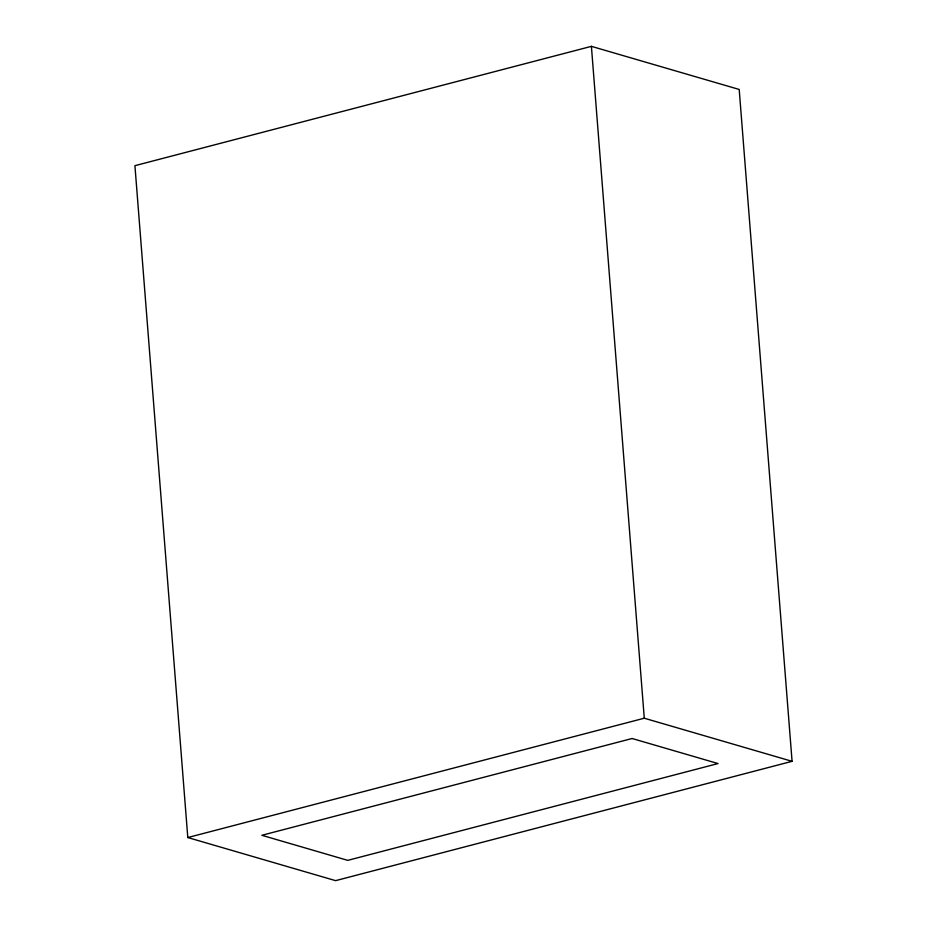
<?xml version="1.0" encoding="UTF-8"?>
<svg xmlns="http://www.w3.org/2000/svg" width="927" height="927" viewBox="0 0 927 927"><rect width="100%" height="100%" fill="white"/><g stroke="black" fill="none" stroke-linecap="round" stroke-linejoin="round"><path stroke-width="1.39" d="M591.403 46.35L134.925 165.678L187.799 837.544L335.597 880.65L792.075 761.322L739.201 89.456L591.403 46.35L644.277 718.216L792.075 761.322M187.799 837.544L644.277 718.216M632.11 738.506L261.854 835.297L347.764 860.36L718.031 763.558L632.11 738.506"/></g></svg>
